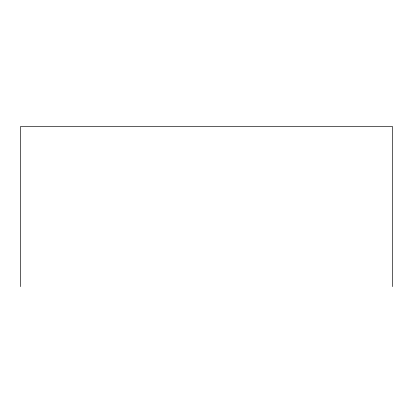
<?xml version="1.0" encoding="UTF-8"?>
<svg xmlns="http://www.w3.org/2000/svg" width="413" height="413" viewBox="0 0 413 413"><rect width="100%" height="100%" fill="white"/><g stroke="black" fill="none" stroke-linecap="round" stroke-linejoin="round"><path stroke-width="0.62" d="M392.35 286.612L392.35 126.388L20.65 126.388L20.65 286.612"/></g></svg>
